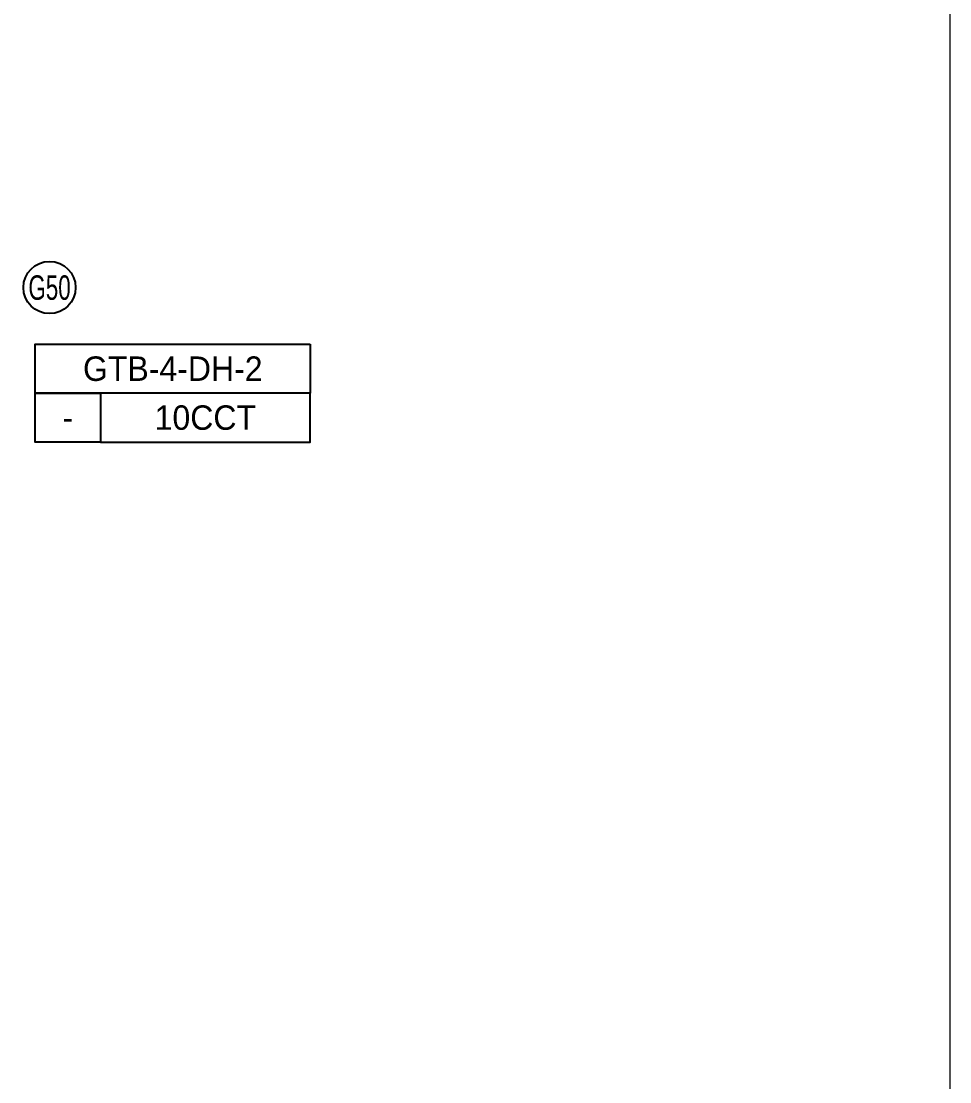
# Model space of a CAD drawing. Header units: millimetres. Extents: x -120884 to 122161, y 4425 to 84147.
# Drawn here: x -39153 to -24917, y 51411 to 67667 of the extents above; entities that cross this region are included whole.
import ezdxf
from ezdxf.enums import TextEntityAlignment as Align

# ---------------------------------------------------------------- set-up
doc = ezdxf.new("R2010")
doc.units = ezdxf.units.MM
doc.header["$LTSCALE"] = 150
for name, color, linetype in [('------99 Grounding_Grounding Terminal Board', 3, 'Continuous'), ('------99 Grounding_Grounding Terminal Board_Capacity', 6, 'Continuous'), ('------99 Grounding_Grounding Terminal Board_T', 2, 'Continuous'), ('-----29 Indicator', 1, 'Continuous'), ('-----30 Text', 2, 'Continuous')]:
    doc.layers.add(name, color=color, linetype=linetype)
doc.layers.add('-----31 Base Plan', color=252, linetype='Continuous', lineweight=0)
doc.styles.add('ELEC', font='')
doc.styles.get('ELEC').set_extended_font_data('Dotum')

msp = doc.modelspace()

# ---------------------------------------------------------------- linework, layer by layer
at = {"layer": '------99 Grounding_Grounding Terminal Board', "color": 1, "elevation": 9.153958745935732e-10}
for points in [[(-34721.67290483508, 62716.22074930184), (-34721.67290483555, 61966.2207493021), (-38937.64143329766, 61966.22074930245), (-38937.64143329766, 62716.22074930253)], [(-38937.64143329766, 61966.22074930245), (-37939.15663044341, 61966.22074930245), (-37939.15663044341, 61216.22074930245), (-38937.64143329766, 61216.22074930245)], [(-34721.67290483508, 61966.2207493028), (-37939.15663044341, 61966.2207493028), (-37939.15663044341, 61216.22074930245), (-34721.67290483508, 61216.22074930245)]]:
    msp.add_lwpolyline(points, close=True, dxfattribs=at)
at = {"layer": '-----29 Indicator', "elevation": 9.153958745935732e-10}
msp.add_lwpolyline([(-39118.96722642817, 63584.22074930253, 0, 0, 0), (-39618.96722642817, 63584.22074930253, 0, 0, 0), (-39618.96722642817, 62916.22074930253, 60, 60, 0), (-39618.96722642817, 62516.22074930253, 0, 0, 0)], format="xyseb", dxfattribs=at)
at = {"layer": '-----29 Indicator'}
msp.add_circle((-38718.96722642817, 63584.22074930253), 400, dxfattribs=at)
at = {"layer": '-----31 Base Plan'}
msp.add_lwpolyline([(-24917.31875893194, 28052.49518480473), (-114657.9656886356, 28052.49518480473), (-114657.9656886356, 77104.64656658606), (-24917.31875893194, 77104.64656658606)], close=True, dxfattribs=at)

# ---------------------------------------------------------------- texts
at = {"layer": '------99 Grounding_Grounding Terminal Board_Capacity', "color": 6, "style": 'ELEC'}
for s, p in [('10CCT', (-36330.41476763925, 61591.22074930262)), ('-', (-38438.39903187053, 61591.22074930245))]:
    msp.add_text(s, height=375, rotation=5.002579958505433e-09, dxfattribs=at).set_placement(p, align=Align.MIDDLE_CENTER)
at = {"layer": '------99 Grounding_Grounding Terminal Board_T', "style": 'ELEC'}
msp.add_text('GTB-4-DH-2', height=375, rotation=359.999999994789, dxfattribs=at).set_placement((-36829.65716906637, 62341.22074930232), align=Align.MIDDLE_CENTER)
at = {"layer": '-----30 Text', "style": 'ELEC', "width": 0.7}
msp.add_text('G50', height=375, dxfattribs=at).set_placement((-38718.96722642817, 63584.22074930253), align=Align.MIDDLE)

doc.saveas('drawing.dxf')
